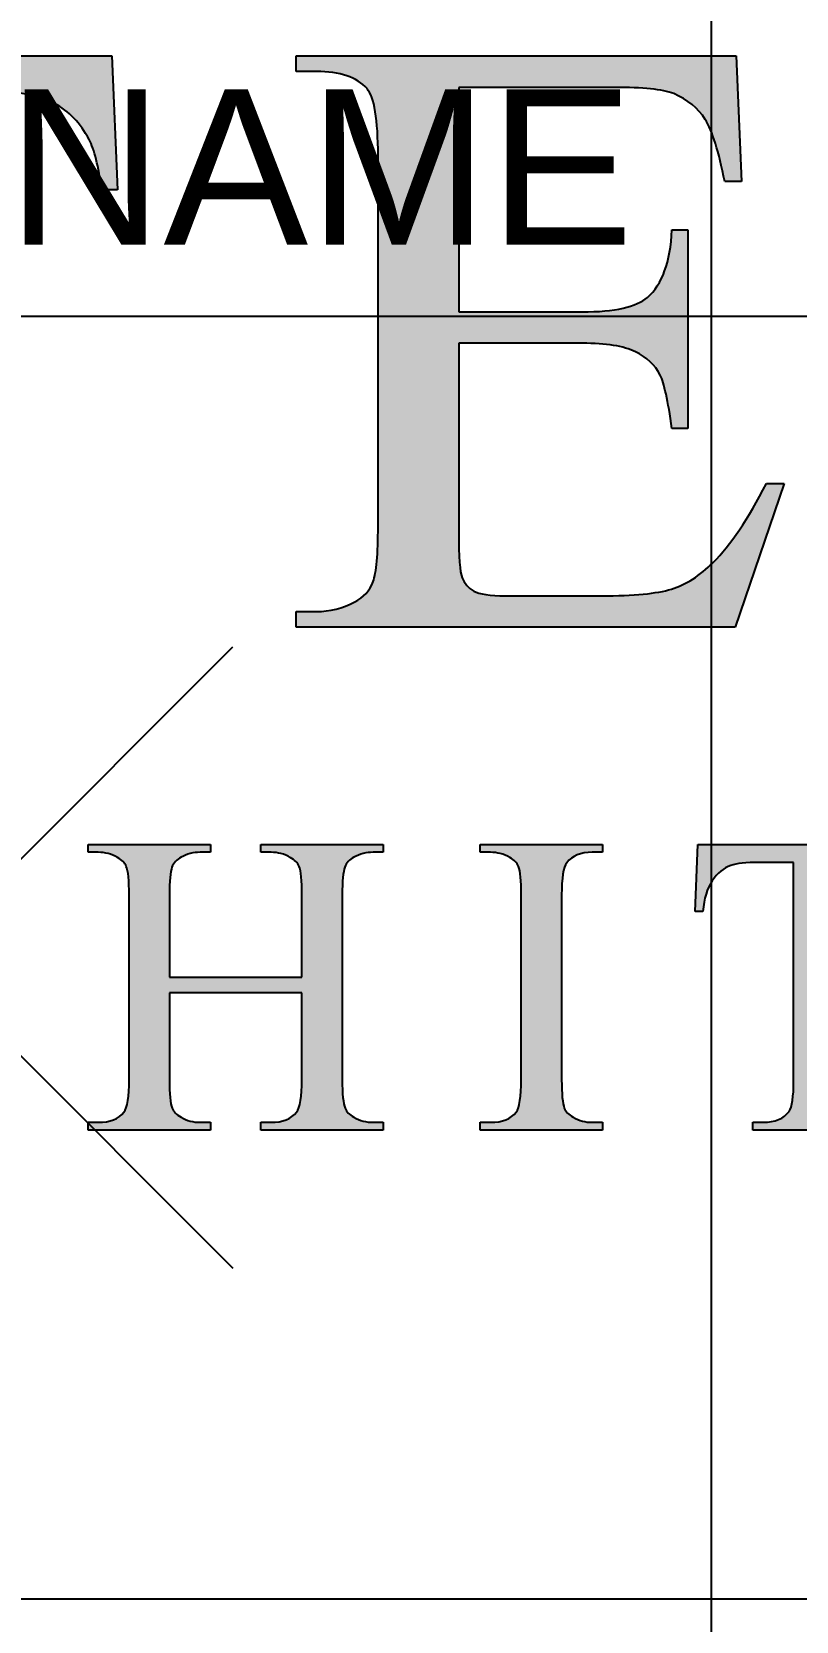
# Model space of a CAD drawing. Header units: millimetres. Extents: x -195 to 512, y -13 to 520.
# Drawn here: x 268.46 to 280.76, y 29.8 to 55.37 of the extents above; entities that cross this region are included whole.
import ezdxf

# ---------------------------------------------------------------- set-up
doc = ezdxf.new("R2010")
doc.units = ezdxf.units.MM
doc.header["$LTSCALE"] = 48
doc.header["$PDMODE"] = 3
doc.header["$PDSIZE"] = 5
doc.linetypes.add('DASHEDX2', pattern=[1.5, 1, -0.5])
doc.layers.add('G-Anno-Nplt', color=5, linetype='Continuous', plot=False)
doc.layers.add('G-Anno-RAMSA', color=5, linetype='Continuous')
doc.styles.add('Sans', font='swissl.ttf')

# ---------------------------------------------------------------- blocks, each defined once
blk = doc.blocks.new('*U25')
h = blk.add_hatch(color=0)
edge = h.paths.add_edge_path()
edge.add_spline(control_points=[(0.387, 0.6804), (0.387, 0.6804), (0.6827, 0.6804), (0.6827, 0.6804)], knot_values=[23, 23, 23, 23, 24, 24, 24, 24], degree=3, periodic=0)
edge.add_spline(control_points=[(0.6827, 0.6804), (0.6827, 0.6804), (0.6863, 0.5955), (0.6863, 0.5955)], knot_values=[0, 0, 0, 0, 1, 1, 1, 1], degree=3, periodic=0)
edge.add_spline(control_points=[(0.6863, 0.5955), (0.6863, 0.5955), (0.6762, 0.5955), (0.6762, 0.5955)], knot_values=[1, 1, 1, 1, 2, 2, 2, 2], degree=3, periodic=0)
edge.add_spline(control_points=[(0.6762, 0.5955), (0.6742, 0.6105), (0.6716, 0.6211), (0.6682, 0.6275)], knot_values=[2, 2, 2, 2, 3, 3, 3, 3], degree=3, periodic=0)
edge.add_spline(control_points=[(0.6682, 0.6275), (0.6627, 0.6378), (0.6554, 0.6454), (0.6463, 0.6503), (0.6372, 0.6552), (0.6252, 0.6577), (0.6104, 0.6577)], knot_values=[3, 3, 3, 3, 4, 4, 4, 5, 5, 5, 5], degree=3, periodic=0)
edge.add_spline(control_points=[(0.6104, 0.6577), (0.6104, 0.6577), (0.5597, 0.6577), (0.5597, 0.6577)], knot_values=[5, 5, 5, 5, 6, 6, 6, 6], degree=3, periodic=0)
edge.add_spline(control_points=[(0.5597, 0.6577), (0.5597, 0.6577), (0.5597, 0.3811), (0.5597, 0.3811)], knot_values=[6, 6, 6, 6, 7, 7, 7, 7], degree=3, periodic=0)
edge.add_spline(control_points=[(0.5597, 0.3811), (0.5597, 0.3589), (0.5622, 0.3451), (0.5671, 0.3396)], knot_values=[7, 7, 7, 7, 8, 8, 8, 8], degree=3, periodic=0)
edge.add_spline(control_points=[(0.5671, 0.3396), (0.574, 0.3322), (0.5846, 0.3285), (0.5989, 0.3285)], knot_values=[8, 8, 8, 8, 9, 9, 9, 9], degree=3, periodic=0)
edge.add_spline(control_points=[(0.5989, 0.3285), (0.5989, 0.3285), (0.6116, 0.3285), (0.6116, 0.3285)], knot_values=[9, 9, 9, 9, 10, 10, 10, 10], degree=3, periodic=0)
edge.add_spline(control_points=[(0.6116, 0.3285), (0.6116, 0.3285), (0.6116, 0.3185), (0.6116, 0.3185)], knot_values=[10, 10, 10, 10, 11, 11, 11, 11], degree=3, periodic=0)
edge.add_spline(control_points=[(0.6116, 0.3185), (0.6116, 0.3185), (0.4567, 0.3185), (0.4567, 0.3185)], knot_values=[11, 11, 11, 11, 12, 12, 12, 12], degree=3, periodic=0)
edge.add_spline(control_points=[(0.4567, 0.3185), (0.4567, 0.3185), (0.4567, 0.3285), (0.4567, 0.3285)], knot_values=[12, 12, 12, 12, 13, 13, 13, 13], degree=3, periodic=0)
edge.add_spline(control_points=[(0.4567, 0.3285), (0.4567, 0.3285), (0.4696, 0.3285), (0.4696, 0.3285)], knot_values=[13, 13, 13, 13, 14, 14, 14, 14], degree=3, periodic=0)
edge.add_spline(control_points=[(0.4696, 0.3285), (0.4851, 0.3285), (0.4961, 0.3331), (0.5026, 0.3423)], knot_values=[14, 14, 14, 14, 15, 15, 15, 15], degree=3, periodic=0)
edge.add_spline(control_points=[(0.5026, 0.3423), (0.5066, 0.348), (0.5086, 0.3609), (0.5086, 0.3811)], knot_values=[15, 15, 15, 15, 16, 16, 16, 16], degree=3, periodic=0)
edge.add_spline(control_points=[(0.5086, 0.3811), (0.5086, 0.3811), (0.5086, 0.6577), (0.5086, 0.6577)], knot_values=[16, 16, 16, 16, 17, 17, 17, 17], degree=3, periodic=0)
edge.add_spline(control_points=[(0.5086, 0.6577), (0.5086, 0.6577), (0.4651, 0.6577), (0.4651, 0.6577)], knot_values=[17, 17, 17, 17, 18, 18, 18, 18], degree=3, periodic=0)
edge.add_spline(control_points=[(0.4651, 0.6577), (0.4482, 0.6577), (0.4361, 0.6564), (0.429, 0.6539)], knot_values=[18, 18, 18, 18, 19, 19, 19, 19], degree=3, periodic=0)
edge.add_spline(control_points=[(0.429, 0.6539), (0.4198, 0.6506), (0.4119, 0.6441), (0.4053, 0.6345)], knot_values=[19, 19, 19, 19, 20, 20, 20, 20], degree=3, periodic=0)
edge.add_spline(control_points=[(0.4053, 0.6345), (0.3987, 0.6249), (0.3948, 0.6119), (0.3936, 0.5955)], knot_values=[20, 20, 20, 20, 21, 21, 21, 21], degree=3, periodic=0)
edge.add_spline(control_points=[(0.3936, 0.5955), (0.3936, 0.5955), (0.3834, 0.5955), (0.3834, 0.5955)], knot_values=[21, 21, 21, 21, 22, 22, 22, 22], degree=3, periodic=0)
edge.add_spline(control_points=[(0.3834, 0.5955), (0.3834, 0.5955), (0.387, 0.6804), (0.387, 0.6804)], knot_values=[22, 22, 22, 22, 23, 23, 23, 23], degree=3, periodic=0)
h = blk.add_hatch(color=0)
edge = h.paths.add_edge_path()
edge.add_spline(control_points=[(1.0012, 0.6605), (1.0012, 0.6605), (0.9024, 0.6605), (0.9024, 0.6605)], knot_values=[38, 38, 38, 38, 39, 39, 39, 39], degree=3, periodic=0)
edge.add_spline(control_points=[(0.9024, 0.6605), (0.9024, 0.6605), (0.9024, 0.5183), (0.9024, 0.5183)], knot_values=[0, 0, 0, 0, 1, 1, 1, 1], degree=3, periodic=0)
edge.add_spline(control_points=[(0.9024, 0.5183), (0.9024, 0.5183), (0.9807, 0.5183), (0.9807, 0.5183)], knot_values=[1, 1, 1, 1, 2, 2, 2, 2], degree=3, periodic=0)
edge.add_spline(control_points=[(0.9807, 0.5183), (1.0013, 0.5183), (1.0151, 0.5214), (1.022, 0.5275)], knot_values=[2, 2, 2, 2, 3, 3, 3, 3], degree=3, periodic=0)
edge.add_spline(control_points=[(1.022, 0.5275), (1.0313, 0.5356), (1.0365, 0.5498), (1.0375, 0.5702)], knot_values=[3, 3, 3, 3, 4, 4, 4, 4], degree=3, periodic=0)
edge.add_spline(control_points=[(1.0375, 0.5702), (1.0375, 0.5702), (1.0475, 0.5702), (1.0475, 0.5702)], knot_values=[4, 4, 4, 4, 5, 5, 5, 5], degree=3, periodic=0)
edge.add_spline(control_points=[(1.0475, 0.5702), (1.0475, 0.5702), (1.0475, 0.4444), (1.0475, 0.4444)], knot_values=[5, 5, 5, 5, 6, 6, 6, 6], degree=3, periodic=0)
edge.add_spline(control_points=[(1.0475, 0.4444), (1.0475, 0.4444), (1.0375, 0.4444), (1.0375, 0.4444)], knot_values=[6, 6, 6, 6, 7, 7, 7, 7], degree=3, periodic=0)
edge.add_spline(control_points=[(1.0375, 0.4444), (1.035, 0.462), (1.0325, 0.4733), (1.0301, 0.4783)], knot_values=[7, 7, 7, 7, 8, 8, 8, 8], degree=3, periodic=0)
edge.add_spline(control_points=[(1.0301, 0.4783), (1.0268, 0.4846), (1.0216, 0.4895), (1.0143, 0.493), (1.007, 0.4966), (0.9958, 0.4984), (0.9807, 0.4984)], knot_values=[8, 8, 8, 8, 9, 9, 9, 10, 10, 10, 10], degree=3, periodic=0)
edge.add_spline(control_points=[(0.9807, 0.4984), (0.9807, 0.4984), (0.9024, 0.4984), (0.9024, 0.4984)], knot_values=[10, 10, 10, 10, 11, 11, 11, 11], degree=3, periodic=0)
edge.add_spline(control_points=[(0.9024, 0.4984), (0.9024, 0.4984), (0.9024, 0.379), (0.9024, 0.379)], knot_values=[11, 11, 11, 11, 12, 12, 12, 12], degree=3, periodic=0)
edge.add_spline(control_points=[(0.9024, 0.379), (0.9024, 0.363), (0.9031, 0.3532), (0.9046, 0.3498), (0.906, 0.3463), (0.9084, 0.3435), (0.912, 0.3415), (0.9155, 0.3395), (0.9222, 0.3384), (0.9321, 0.3384)], knot_values=[12, 12, 12, 12, 13, 13, 13, 14, 14, 14, 15, 15, 15, 15], degree=3, periodic=0)
edge.add_spline(control_points=[(0.9321, 0.3384), (0.9321, 0.3384), (0.993, 0.3384), (0.993, 0.3384)], knot_values=[15, 15, 15, 15, 16, 16, 16, 16], degree=3, periodic=0)
edge.add_spline(control_points=[(0.993, 0.3384), (1.0133, 0.3384), (1.028, 0.3399), (1.0372, 0.3427)], knot_values=[16, 16, 16, 16, 17, 17, 17, 17], degree=3, periodic=0)
edge.add_spline(control_points=[(1.0372, 0.3427), (1.0463, 0.3455), (1.0552, 0.3512), (1.0636, 0.3595)], knot_values=[17, 17, 17, 17, 18, 18, 18, 18], degree=3, periodic=0)
edge.add_spline(control_points=[(1.0636, 0.3595), (1.0746, 0.3706), (1.0858, 0.3872), (1.0973, 0.4095)], knot_values=[18, 18, 18, 18, 19, 19, 19, 19], degree=3, periodic=0)
edge.add_spline(control_points=[(1.0973, 0.4095), (1.0973, 0.4095), (1.1086, 0.4095), (1.1086, 0.4095)], knot_values=[19, 19, 19, 19, 20, 20, 20, 20], degree=3, periodic=0)
edge.add_spline(control_points=[(1.1086, 0.4095), (1.1086, 0.4095), (1.0775, 0.3185), (1.0775, 0.3185)], knot_values=[20, 20, 20, 20, 21, 21, 21, 21], degree=3, periodic=0)
edge.add_spline(control_points=[(1.0775, 0.3185), (1.0775, 0.3185), (0.7994, 0.3185), (0.7994, 0.3185)], knot_values=[21, 21, 21, 21, 22, 22, 22, 22], degree=3, periodic=0)
edge.add_spline(control_points=[(0.7994, 0.3185), (0.7994, 0.3185), (0.7994, 0.3285), (0.7994, 0.3285)], knot_values=[22, 22, 22, 22, 23, 23, 23, 23], degree=3, periodic=0)
edge.add_spline(control_points=[(0.7994, 0.3285), (0.7994, 0.3285), (0.8122, 0.3285), (0.8122, 0.3285)], knot_values=[23, 23, 23, 23, 24, 24, 24, 24], degree=3, periodic=0)
edge.add_spline(control_points=[(0.8122, 0.3285), (0.8207, 0.3285), (0.8289, 0.3305), (0.8365, 0.3346)], knot_values=[24, 24, 24, 24, 25, 25, 25, 25], degree=3, periodic=0)
edge.add_spline(control_points=[(0.8365, 0.3346), (0.8422, 0.3375), (0.8461, 0.3418), (0.8482, 0.3475)], knot_values=[25, 25, 25, 25, 26, 26, 26, 26], degree=3, periodic=0)
edge.add_spline(control_points=[(0.8482, 0.3475), (0.8502, 0.3532), (0.8513, 0.3648), (0.8513, 0.3825)], knot_values=[26, 26, 26, 26, 27, 27, 27, 27], degree=3, periodic=0)
edge.add_spline(control_points=[(0.8513, 0.3825), (0.8513, 0.3825), (0.8513, 0.6171), (0.8513, 0.6171)], knot_values=[27, 27, 27, 27, 28, 28, 28, 28], degree=3, periodic=0)
edge.add_spline(control_points=[(0.8513, 0.6171), (0.8513, 0.6402), (0.8489, 0.6544), (0.8443, 0.6597)], knot_values=[28, 28, 28, 28, 29, 29, 29, 29], degree=3, periodic=0)
edge.add_spline(control_points=[(0.8443, 0.6597), (0.8379, 0.6669), (0.8272, 0.6705), (0.8122, 0.6705)], knot_values=[29, 29, 29, 29, 30, 30, 30, 30], degree=3, periodic=0)
edge.add_spline(control_points=[(0.8122, 0.6705), (0.8122, 0.6705), (0.7994, 0.6705), (0.7994, 0.6705)], knot_values=[30, 30, 30, 30, 31, 31, 31, 31], degree=3, periodic=0)
edge.add_spline(control_points=[(0.7994, 0.6705), (0.7994, 0.6705), (0.7994, 0.6804), (0.7994, 0.6804)], knot_values=[31, 31, 31, 31, 32, 32, 32, 32], degree=3, periodic=0)
edge.add_spline(control_points=[(0.7994, 0.6804), (0.7994, 0.6804), (1.0781, 0.6804), (1.0781, 0.6804)], knot_values=[32, 32, 32, 32, 33, 33, 33, 33], degree=3, periodic=0)
edge.add_spline(control_points=[(1.0781, 0.6804), (1.0781, 0.6804), (1.0816, 0.6008), (1.0816, 0.6008)], knot_values=[33, 33, 33, 33, 34, 34, 34, 34], degree=3, periodic=0)
edge.add_spline(control_points=[(1.0816, 0.6008), (1.0816, 0.6008), (1.0709, 0.6008), (1.0709, 0.6008)], knot_values=[34, 34, 34, 34, 35, 35, 35, 35], degree=3, periodic=0)
edge.add_spline(control_points=[(1.0709, 0.6008), (1.0672, 0.6199), (1.0631, 0.633), (1.0586, 0.6402)], knot_values=[35, 35, 35, 35, 36, 36, 36, 36], degree=3, periodic=0)
edge.add_spline(control_points=[(1.0586, 0.6402), (1.0541, 0.6473), (1.0474, 0.6527), (1.0386, 0.6565)], knot_values=[36, 36, 36, 36, 37, 37, 37, 37], degree=3, periodic=0)
edge.add_spline(control_points=[(1.0386, 0.6565), (1.0315, 0.6592), (1.019, 0.6605), (1.0012, 0.6605)], knot_values=[37, 37, 37, 37, 38, 38, 38, 38], degree=3, periodic=0)
h = blk.add_hatch(color=0)
edge = h.paths.add_edge_path()
edge.add_spline(control_points=[(0.7191, 0.149), (0.7191, 0.149), (0.7191, 0.097), (0.7191, 0.097)], knot_values=[49, 49, 49, 49, 50, 50, 50, 50], degree=3, periodic=0)
edge.add_spline(control_points=[(0.7191, 0.097), (0.7191, 0.097), (0.803, 0.097), (0.803, 0.097)], knot_values=[0, 0, 0, 0, 1, 1, 1, 1], degree=3, periodic=0)
edge.add_spline(control_points=[(0.803, 0.097), (0.803, 0.097), (0.803, 0.149), (0.803, 0.149)], knot_values=[1, 1, 1, 1, 2, 2, 2, 2], degree=3, periodic=0)
edge.add_spline(control_points=[(0.803, 0.149), (0.803, 0.1581), (0.8025, 0.1642), (0.8013, 0.1671)], knot_values=[2, 2, 2, 2, 3, 3, 3, 3], degree=3, periodic=0)
edge.add_spline(control_points=[(0.8013, 0.1671), (0.8004, 0.1693), (0.7985, 0.1712), (0.7957, 0.1728)], knot_values=[3, 3, 3, 3, 4, 4, 4, 4], degree=3, periodic=0)
edge.add_spline(control_points=[(0.7957, 0.1728), (0.7919, 0.1749), (0.7878, 0.176), (0.7835, 0.176)], knot_values=[4, 4, 4, 4, 5, 5, 5, 5], degree=3, periodic=0)
edge.add_spline(control_points=[(0.7835, 0.176), (0.7835, 0.176), (0.7771, 0.176), (0.7771, 0.176)], knot_values=[5, 5, 5, 5, 6, 6, 6, 6], degree=3, periodic=0)
edge.add_spline(control_points=[(0.7771, 0.176), (0.7771, 0.176), (0.7771, 0.1809), (0.7771, 0.1809)], knot_values=[6, 6, 6, 6, 7, 7, 7, 7], degree=3, periodic=0)
edge.add_spline(control_points=[(0.7771, 0.1809), (0.7771, 0.1809), (0.8546, 0.1809), (0.8546, 0.1809)], knot_values=[7, 7, 7, 7, 8, 8, 8, 8], degree=3, periodic=0)
edge.add_spline(control_points=[(0.8546, 0.1809), (0.8546, 0.1809), (0.8546, 0.176), (0.8546, 0.176)], knot_values=[8, 8, 8, 8, 9, 9, 9, 9], degree=3, periodic=0)
edge.add_spline(control_points=[(0.8546, 0.176), (0.8546, 0.176), (0.8482, 0.176), (0.8482, 0.176)], knot_values=[9, 9, 9, 9, 10, 10, 10, 10], degree=3, periodic=0)
edge.add_spline(control_points=[(0.8482, 0.176), (0.8439, 0.176), (0.8398, 0.175), (0.836, 0.1729)], knot_values=[10, 10, 10, 10, 11, 11, 11, 11], degree=3, periodic=0)
edge.add_spline(control_points=[(0.836, 0.1729), (0.8331, 0.1715), (0.8312, 0.1694), (0.8302, 0.1665)], knot_values=[11, 11, 11, 11, 12, 12, 12, 12], degree=3, periodic=0)
edge.add_spline(control_points=[(0.8302, 0.1665), (0.8292, 0.1636), (0.8286, 0.1578), (0.8286, 0.149)], knot_values=[12, 12, 12, 12, 13, 13, 13, 13], degree=3, periodic=0)
edge.add_spline(control_points=[(0.8286, 0.149), (0.8286, 0.149), (0.8286, 0.032), (0.8286, 0.032)], knot_values=[13, 13, 13, 13, 14, 14, 14, 14], degree=3, periodic=0)
edge.add_spline(control_points=[(0.8286, 0.032), (0.8286, 0.0229), (0.8292, 0.0168), (0.8304, 0.0139)], knot_values=[14, 14, 14, 14, 15, 15, 15, 15], degree=3, periodic=0)
edge.add_spline(control_points=[(0.8304, 0.0139), (0.8313, 0.0117), (0.8331, 0.0098), (0.8359, 0.0082)], knot_values=[15, 15, 15, 15, 16, 16, 16, 16], degree=3, periodic=0)
edge.add_spline(control_points=[(0.8359, 0.0082), (0.8398, 0.006), (0.8439, 0.005), (0.8482, 0.005)], knot_values=[16, 16, 16, 16, 17, 17, 17, 17], degree=3, periodic=0)
edge.add_spline(control_points=[(0.8482, 0.005), (0.8482, 0.005), (0.8546, 0.005), (0.8546, 0.005)], knot_values=[17, 17, 17, 17, 18, 18, 18, 18], degree=3, periodic=0)
edge.add_spline(control_points=[(0.8546, 0.005), (0.8546, 0.005), (0.8546, 0), (0.8546, 0)], knot_values=[18, 18, 18, 18, 19, 19, 19, 19], degree=3, periodic=0)
edge.add_spline(control_points=[(0.8546, 0), (0.8546, 0), (0.7771, 0), (0.7771, 0)], knot_values=[19, 19, 19, 19, 20, 20, 20, 20], degree=3, periodic=0)
edge.add_spline(control_points=[(0.7771, 0), (0.7771, 0), (0.7771, 0.005), (0.7771, 0.005)], knot_values=[20, 20, 20, 20, 21, 21, 21, 21], degree=3, periodic=0)
edge.add_spline(control_points=[(0.7771, 0.005), (0.7771, 0.005), (0.7835, 0.005), (0.7835, 0.005)], knot_values=[21, 21, 21, 21, 22, 22, 22, 22], degree=3, periodic=0)
edge.add_spline(control_points=[(0.7835, 0.005), (0.7909, 0.005), (0.7963, 0.0071), (0.7997, 0.0115)], knot_values=[22, 22, 22, 22, 23, 23, 23, 23], degree=3, periodic=0)
edge.add_spline(control_points=[(0.7997, 0.0115), (0.8019, 0.0143), (0.803, 0.0212), (0.803, 0.032)], knot_values=[23, 23, 23, 23, 24, 24, 24, 24], degree=3, periodic=0)
edge.add_spline(control_points=[(0.803, 0.032), (0.803, 0.032), (0.803, 0.0871), (0.803, 0.0871)], knot_values=[24, 24, 24, 24, 25, 25, 25, 25], degree=3, periodic=0)
edge.add_spline(control_points=[(0.803, 0.0871), (0.803, 0.0871), (0.7191, 0.0871), (0.7191, 0.0871)], knot_values=[25, 25, 25, 25, 26, 26, 26, 26], degree=3, periodic=0)
edge.add_spline(control_points=[(0.7191, 0.0871), (0.7191, 0.0871), (0.7191, 0.032), (0.7191, 0.032)], knot_values=[26, 26, 26, 26, 27, 27, 27, 27], degree=3, periodic=0)
edge.add_spline(control_points=[(0.7191, 0.032), (0.7191, 0.0229), (0.7197, 0.0168), (0.7209, 0.0139)], knot_values=[27, 27, 27, 27, 28, 28, 28, 28], degree=3, periodic=0)
edge.add_spline(control_points=[(0.7209, 0.0139), (0.7218, 0.0117), (0.7236, 0.0098), (0.7265, 0.0082)], knot_values=[28, 28, 28, 28, 29, 29, 29, 29], degree=3, periodic=0)
edge.add_spline(control_points=[(0.7265, 0.0082), (0.7303, 0.006), (0.7343, 0.005), (0.7386, 0.005)], knot_values=[29, 29, 29, 29, 30, 30, 30, 30], degree=3, periodic=0)
edge.add_spline(control_points=[(0.7386, 0.005), (0.7386, 0.005), (0.7451, 0.005), (0.7451, 0.005)], knot_values=[30, 30, 30, 30, 31, 31, 31, 31], degree=3, periodic=0)
edge.add_spline(control_points=[(0.7451, 0.005), (0.7451, 0.005), (0.7451, 0), (0.7451, 0)], knot_values=[31, 31, 31, 31, 32, 32, 32, 32], degree=3, periodic=0)
edge.add_spline(control_points=[(0.7451, 0), (0.7451, 0), (0.6676, 0), (0.6676, 0)], knot_values=[32, 32, 32, 32, 33, 33, 33, 33], degree=3, periodic=0)
edge.add_spline(control_points=[(0.6676, 0), (0.6676, 0), (0.6676, 0.005), (0.6676, 0.005)], knot_values=[33, 33, 33, 33, 34, 34, 34, 34], degree=3, periodic=0)
edge.add_spline(control_points=[(0.6676, 0.005), (0.6676, 0.005), (0.674, 0.005), (0.674, 0.005)], knot_values=[34, 34, 34, 34, 35, 35, 35, 35], degree=3, periodic=0)
edge.add_spline(control_points=[(0.674, 0.005), (0.6815, 0.005), (0.687, 0.0071), (0.6903, 0.0115)], knot_values=[35, 35, 35, 35, 36, 36, 36, 36], degree=3, periodic=0)
edge.add_spline(control_points=[(0.6903, 0.0115), (0.6925, 0.0143), (0.6936, 0.0212), (0.6936, 0.032)], knot_values=[36, 36, 36, 36, 37, 37, 37, 37], degree=3, periodic=0)
edge.add_spline(control_points=[(0.6936, 0.032), (0.6936, 0.032), (0.6936, 0.149), (0.6936, 0.149)], knot_values=[37, 37, 37, 37, 38, 38, 38, 38], degree=3, periodic=0)
edge.add_spline(control_points=[(0.6936, 0.149), (0.6936, 0.1581), (0.693, 0.1642), (0.6918, 0.1671)], knot_values=[38, 38, 38, 38, 39, 39, 39, 39], degree=3, periodic=0)
edge.add_spline(control_points=[(0.6918, 0.1671), (0.6909, 0.1693), (0.6891, 0.1712), (0.6863, 0.1728)], knot_values=[39, 39, 39, 39, 40, 40, 40, 40], degree=3, periodic=0)
edge.add_spline(control_points=[(0.6863, 0.1728), (0.6824, 0.1749), (0.6783, 0.176), (0.674, 0.176)], knot_values=[40, 40, 40, 40, 41, 41, 41, 41], degree=3, periodic=0)
edge.add_spline(control_points=[(0.674, 0.176), (0.674, 0.176), (0.6676, 0.176), (0.6676, 0.176)], knot_values=[41, 41, 41, 41, 42, 42, 42, 42], degree=3, periodic=0)
edge.add_spline(control_points=[(0.6676, 0.176), (0.6676, 0.176), (0.6676, 0.1809), (0.6676, 0.1809)], knot_values=[42, 42, 42, 42, 43, 43, 43, 43], degree=3, periodic=0)
edge.add_spline(control_points=[(0.6676, 0.1809), (0.6676, 0.1809), (0.7451, 0.1809), (0.7451, 0.1809)], knot_values=[43, 43, 43, 43, 44, 44, 44, 44], degree=3, periodic=0)
edge.add_spline(control_points=[(0.7451, 0.1809), (0.7451, 0.1809), (0.7451, 0.176), (0.7451, 0.176)], knot_values=[44, 44, 44, 44, 45, 45, 45, 45], degree=3, periodic=0)
edge.add_spline(control_points=[(0.7451, 0.176), (0.7451, 0.176), (0.7386, 0.176), (0.7386, 0.176)], knot_values=[45, 45, 45, 45, 46, 46, 46, 46], degree=3, periodic=0)
edge.add_spline(control_points=[(0.7386, 0.176), (0.7343, 0.176), (0.7303, 0.175), (0.7265, 0.1729)], knot_values=[46, 46, 46, 46, 47, 47, 47, 47], degree=3, periodic=0)
edge.add_spline(control_points=[(0.7265, 0.1729), (0.7237, 0.1715), (0.7218, 0.1694), (0.7207, 0.1665)], knot_values=[47, 47, 47, 47, 48, 48, 48, 48], degree=3, periodic=0)
edge.add_spline(control_points=[(0.7207, 0.1665), (0.7197, 0.1636), (0.7191, 0.1578), (0.7191, 0.149)], knot_values=[48, 48, 48, 48, 49, 49, 49, 49], degree=3, periodic=0)
h = blk.add_hatch(color=0)
edge = h.paths.add_edge_path()
edge.add_spline(control_points=[(0.987, 0.005), (0.987, 0.005), (0.9935, 0.005), (0.9935, 0.005)], knot_values=[21, 21, 21, 21, 22, 22, 22, 22], degree=3, periodic=0)
edge.add_spline(control_points=[(0.9935, 0.005), (0.9935, 0.005), (0.9935, 0), (0.9935, 0)], knot_values=[0, 0, 0, 0, 1, 1, 1, 1], degree=3, periodic=0)
edge.add_spline(control_points=[(0.9935, 0), (0.9935, 0), (0.916, 0), (0.916, 0)], knot_values=[1, 1, 1, 1, 2, 2, 2, 2], degree=3, periodic=0)
edge.add_spline(control_points=[(0.916, 0), (0.916, 0), (0.916, 0.005), (0.916, 0.005)], knot_values=[2, 2, 2, 2, 3, 3, 3, 3], degree=3, periodic=0)
edge.add_spline(control_points=[(0.916, 0.005), (0.916, 0.005), (0.9225, 0.005), (0.9225, 0.005)], knot_values=[3, 3, 3, 3, 4, 4, 4, 4], degree=3, periodic=0)
edge.add_spline(control_points=[(0.9225, 0.005), (0.93, 0.005), (0.9354, 0.0071), (0.9388, 0.0115)], knot_values=[4, 4, 4, 4, 5, 5, 5, 5], degree=3, periodic=0)
edge.add_spline(control_points=[(0.9388, 0.0115), (0.9409, 0.0143), (0.942, 0.0212), (0.942, 0.032)], knot_values=[5, 5, 5, 5, 6, 6, 6, 6], degree=3, periodic=0)
edge.add_spline(control_points=[(0.942, 0.032), (0.942, 0.032), (0.942, 0.149), (0.942, 0.149)], knot_values=[6, 6, 6, 6, 7, 7, 7, 7], degree=3, periodic=0)
edge.add_spline(control_points=[(0.942, 0.149), (0.942, 0.1581), (0.9414, 0.1641), (0.9403, 0.1671)], knot_values=[7, 7, 7, 7, 8, 8, 8, 8], degree=3, periodic=0)
edge.add_spline(control_points=[(0.9403, 0.1671), (0.9394, 0.1693), (0.9375, 0.1712), (0.9348, 0.1728)], knot_values=[8, 8, 8, 8, 9, 9, 9, 9], degree=3, periodic=0)
edge.add_spline(control_points=[(0.9348, 0.1728), (0.9308, 0.1749), (0.9267, 0.176), (0.9225, 0.176)], knot_values=[9, 9, 9, 9, 10, 10, 10, 10], degree=3, periodic=0)
edge.add_spline(control_points=[(0.9225, 0.176), (0.9225, 0.176), (0.916, 0.176), (0.916, 0.176)], knot_values=[10, 10, 10, 10, 11, 11, 11, 11], degree=3, periodic=0)
edge.add_spline(control_points=[(0.916, 0.176), (0.916, 0.176), (0.916, 0.1809), (0.916, 0.1809)], knot_values=[11, 11, 11, 11, 12, 12, 12, 12], degree=3, periodic=0)
edge.add_spline(control_points=[(0.916, 0.1809), (0.916, 0.1809), (0.9935, 0.1809), (0.9935, 0.1809)], knot_values=[12, 12, 12, 12, 13, 13, 13, 13], degree=3, periodic=0)
edge.add_spline(control_points=[(0.9935, 0.1809), (0.9935, 0.1809), (0.9935, 0.176), (0.9935, 0.176)], knot_values=[13, 13, 13, 13, 14, 14, 14, 14], degree=3, periodic=0)
edge.add_spline(control_points=[(0.9935, 0.176), (0.9935, 0.176), (0.987, 0.176), (0.987, 0.176)], knot_values=[14, 14, 14, 14, 15, 15, 15, 15], degree=3, periodic=0)
edge.add_spline(control_points=[(0.987, 0.176), (0.9797, 0.176), (0.9743, 0.1738), (0.9709, 0.1694)], knot_values=[15, 15, 15, 15, 16, 16, 16, 16], degree=3, periodic=0)
edge.add_spline(control_points=[(0.9709, 0.1694), (0.9687, 0.1666), (0.9676, 0.1598), (0.9676, 0.149)], knot_values=[16, 16, 16, 16, 17, 17, 17, 17], degree=3, periodic=0)
edge.add_spline(control_points=[(0.9676, 0.149), (0.9676, 0.149), (0.9676, 0.032), (0.9676, 0.032)], knot_values=[17, 17, 17, 17, 18, 18, 18, 18], degree=3, periodic=0)
edge.add_spline(control_points=[(0.9676, 0.032), (0.9676, 0.0229), (0.9682, 0.0168), (0.9693, 0.0139)], knot_values=[18, 18, 18, 18, 19, 19, 19, 19], degree=3, periodic=0)
edge.add_spline(control_points=[(0.9693, 0.0139), (0.9702, 0.0117), (0.9721, 0.0098), (0.9749, 0.0082)], knot_values=[19, 19, 19, 19, 20, 20, 20, 20], degree=3, periodic=0)
edge.add_spline(control_points=[(0.9749, 0.0082), (0.9787, 0.006), (0.9828, 0.005), (0.987, 0.005)], knot_values=[20, 20, 20, 20, 21, 21, 21, 21], degree=3, periodic=0)
h = blk.add_hatch(color=0)
edge = h.paths.add_edge_path()
edge.add_spline(control_points=[(1.0538, 0.1809), (1.0538, 0.1809), (1.2017, 0.1809), (1.2017, 0.1809)], knot_values=[23, 23, 23, 23, 24, 24, 24, 24], degree=3, periodic=0)
edge.add_spline(control_points=[(1.2017, 0.1809), (1.2017, 0.1809), (1.2035, 0.1385), (1.2035, 0.1385)], knot_values=[0, 0, 0, 0, 1, 1, 1, 1], degree=3, periodic=0)
edge.add_spline(control_points=[(1.2035, 0.1385), (1.2035, 0.1385), (1.1984, 0.1385), (1.1984, 0.1385)], knot_values=[1, 1, 1, 1, 2, 2, 2, 2], degree=3, periodic=0)
edge.add_spline(control_points=[(1.1984, 0.1385), (1.1975, 0.146), (1.1961, 0.1513), (1.1945, 0.1545)], knot_values=[2, 2, 2, 2, 3, 3, 3, 3], degree=3, periodic=0)
edge.add_spline(control_points=[(1.1945, 0.1545), (1.1917, 0.1597), (1.1881, 0.1635), (1.1835, 0.1659), (1.179, 0.1683), (1.173, 0.1696), (1.1656, 0.1696)], knot_values=[3, 3, 3, 3, 4, 4, 4, 5, 5, 5, 5], degree=3, periodic=0)
edge.add_spline(control_points=[(1.1656, 0.1696), (1.1656, 0.1696), (1.1402, 0.1696), (1.1402, 0.1696)], knot_values=[5, 5, 5, 5, 6, 6, 6, 6], degree=3, periodic=0)
edge.add_spline(control_points=[(1.1402, 0.1696), (1.1402, 0.1696), (1.1402, 0.0313), (1.1402, 0.0313)], knot_values=[6, 6, 6, 6, 7, 7, 7, 7], degree=3, periodic=0)
edge.add_spline(control_points=[(1.1402, 0.0313), (1.1402, 0.0202), (1.1414, 0.0133), (1.1439, 0.0106)], knot_values=[7, 7, 7, 7, 8, 8, 8, 8], degree=3, periodic=0)
edge.add_spline(control_points=[(1.1439, 0.0106), (1.1473, 0.0068), (1.1526, 0.005), (1.1598, 0.005)], knot_values=[8, 8, 8, 8, 9, 9, 9, 9], degree=3, periodic=0)
edge.add_spline(control_points=[(1.1598, 0.005), (1.1598, 0.005), (1.1662, 0.005), (1.1662, 0.005)], knot_values=[9, 9, 9, 9, 10, 10, 10, 10], degree=3, periodic=0)
edge.add_spline(control_points=[(1.1662, 0.005), (1.1662, 0.005), (1.1662, 0), (1.1662, 0)], knot_values=[10, 10, 10, 10, 11, 11, 11, 11], degree=3, periodic=0)
edge.add_spline(control_points=[(1.1662, 0), (1.1662, 0), (1.0887, 0), (1.0887, 0)], knot_values=[11, 11, 11, 11, 12, 12, 12, 12], degree=3, periodic=0)
edge.add_spline(control_points=[(1.0887, 0), (1.0887, 0), (1.0887, 0.005), (1.0887, 0.005)], knot_values=[12, 12, 12, 12, 13, 13, 13, 13], degree=3, periodic=0)
edge.add_spline(control_points=[(1.0887, 0.005), (1.0887, 0.005), (1.0952, 0.005), (1.0952, 0.005)], knot_values=[13, 13, 13, 13, 14, 14, 14, 14], degree=3, periodic=0)
edge.add_spline(control_points=[(1.0952, 0.005), (1.1029, 0.005), (1.1084, 0.0073), (1.1117, 0.0119)], knot_values=[14, 14, 14, 14, 15, 15, 15, 15], degree=3, periodic=0)
edge.add_spline(control_points=[(1.1117, 0.0119), (1.1136, 0.0147), (1.1146, 0.0212), (1.1146, 0.0313)], knot_values=[15, 15, 15, 15, 16, 16, 16, 16], degree=3, periodic=0)
edge.add_spline(control_points=[(1.1146, 0.0313), (1.1146, 0.0313), (1.1146, 0.1696), (1.1146, 0.1696)], knot_values=[16, 16, 16, 16, 17, 17, 17, 17], degree=3, periodic=0)
edge.add_spline(control_points=[(1.1146, 0.1696), (1.1146, 0.1696), (1.0929, 0.1696), (1.0929, 0.1696)], knot_values=[17, 17, 17, 17, 18, 18, 18, 18], degree=3, periodic=0)
edge.add_spline(control_points=[(1.0929, 0.1696), (1.0844, 0.1696), (1.0784, 0.1689), (1.0749, 0.1677)], knot_values=[18, 18, 18, 18, 19, 19, 19, 19], degree=3, periodic=0)
edge.add_spline(control_points=[(1.0749, 0.1677), (1.0702, 0.166), (1.0663, 0.1628), (1.063, 0.158)], knot_values=[19, 19, 19, 19, 20, 20, 20, 20], degree=3, periodic=0)
edge.add_spline(control_points=[(1.063, 0.158), (1.0597, 0.1532), (1.0578, 0.1467), (1.0571, 0.1385)], knot_values=[20, 20, 20, 20, 21, 21, 21, 21], degree=3, periodic=0)
edge.add_spline(control_points=[(1.0571, 0.1385), (1.0571, 0.1385), (1.0521, 0.1385), (1.0521, 0.1385)], knot_values=[21, 21, 21, 21, 22, 22, 22, 22], degree=3, periodic=0)
edge.add_spline(control_points=[(1.0521, 0.1385), (1.0521, 0.1385), (1.0538, 0.1809), (1.0538, 0.1809)], knot_values=[22, 22, 22, 22, 23, 23, 23, 23], degree=3, periodic=0)
at = {"color": 0}
for points in [[(0.387, 0.6804), (0.387, 0.6804), (0.6827, 0.6804), (0.6827, 0.6804)], [(0.6827, 0.6804), (0.6827, 0.6804), (0.6863, 0.5955), (0.6863, 0.5955)], [(0.7994, 0.6705), (0.7994, 0.6705), (0.7994, 0.6804), (0.7994, 0.6804)], [(0.7994, 0.6804), (0.7994, 0.6804), (1.0781, 0.6804), (1.0781, 0.6804)], [(1.0781, 0.6804), (1.0781, 0.6804), (1.0816, 0.6008), (1.0816, 0.6008)], [(0.8122, 0.6705), (0.8122, 0.6705), (0.7994, 0.6705), (0.7994, 0.6705)], [(0.8443, 0.6597), (0.8379, 0.6669), (0.8272, 0.6705), (0.8122, 0.6705)], [(0.8513, 0.6171), (0.8513, 0.6402), (0.8489, 0.6544), (0.8443, 0.6597)], [(0.9024, 0.6605), (0.9024, 0.6605), (0.9024, 0.5183), (0.9024, 0.5183)], [(1.0012, 0.6605), (1.0012, 0.6605), (0.9024, 0.6605), (0.9024, 0.6605)], [(1.0386, 0.6565), (1.0315, 0.6592), (1.019, 0.6605), (1.0012, 0.6605)], [(1.0586, 0.6402), (1.0541, 0.6473), (1.0474, 0.6527), (1.0386, 0.6565)], [(1.0709, 0.6008), (1.0672, 0.6199), (1.0631, 0.633), (1.0586, 0.6402)], [(0.6762, 0.5955), (0.6742, 0.6105), (0.6716, 0.6211), (0.6682, 0.6275)], [(0.8513, 0.3825), (0.8513, 0.3825), (0.8513, 0.6171), (0.8513, 0.6171)], [(0.6863, 0.5955), (0.6863, 0.5955), (0.6762, 0.5955), (0.6762, 0.5955)], [(1.0816, 0.6008), (1.0816, 0.6008), (1.0709, 0.6008), (1.0709, 0.6008)], [(1.022, 0.5275), (1.0313, 0.5356), (1.0365, 0.5498), (1.0375, 0.5702)], [(1.0375, 0.5702), (1.0375, 0.5702), (1.0475, 0.5702), (1.0475, 0.5702)], [(1.0475, 0.5702), (1.0475, 0.5702), (1.0475, 0.4444), (1.0475, 0.4444)], [(0.9807, 0.5183), (1.0013, 0.5183), (1.0151, 0.5214), (1.022, 0.5275)], [(0.9024, 0.5183), (0.9024, 0.5183), (0.9807, 0.5183), (0.9807, 0.5183)], [(0.9807, 0.4984), (0.9807, 0.4984), (0.9024, 0.4984), (0.9024, 0.4984)], [(0.9024, 0.4984), (0.9024, 0.4984), (0.9024, 0.379), (0.9024, 0.379)], [(1.0375, 0.4444), (1.035, 0.462), (1.0325, 0.4733), (1.0301, 0.4783)], [(1.0475, 0.4444), (1.0475, 0.4444), (1.0375, 0.4444), (1.0375, 0.4444)], [(1.0636, 0.3595), (1.0746, 0.3706), (1.0858, 0.3872), (1.0973, 0.4095)], [(1.1086, 0.4095), (1.1086, 0.4095), (1.0775, 0.3185), (1.0775, 0.3185)], [(1.0973, 0.4095), (1.0973, 0.4095), (1.1086, 0.4095), (1.1086, 0.4095)], [(0.8482, 0.3475), (0.8502, 0.3532), (0.8513, 0.3648), (0.8513, 0.3825)], [(1.0372, 0.3427), (1.0463, 0.3455), (1.0552, 0.3512), (1.0636, 0.3595)], [(0.8365, 0.3346), (0.8422, 0.3375), (0.8461, 0.3418), (0.8482, 0.3475)], [(0.993, 0.3384), (1.0133, 0.3384), (1.028, 0.3399), (1.0372, 0.3427)], [(0.8122, 0.3285), (0.8207, 0.3285), (0.8289, 0.3305), (0.8365, 0.3346)], [(0.9321, 0.3384), (0.9321, 0.3384), (0.993, 0.3384), (0.993, 0.3384)], [(0.7994, 0.3185), (0.7994, 0.3185), (0.7994, 0.3285), (0.7994, 0.3285)], [(0.7994, 0.3285), (0.7994, 0.3285), (0.8122, 0.3285), (0.8122, 0.3285)], [(1.0775, 0.3185), (1.0775, 0.3185), (0.7994, 0.3185), (0.7994, 0.3185)], [(0.6676, 0.176), (0.6676, 0.176), (0.6676, 0.1809), (0.6676, 0.1809)], [(0.6676, 0.1809), (0.6676, 0.1809), (0.7451, 0.1809), (0.7451, 0.1809)], [(0.674, 0.176), (0.674, 0.176), (0.6676, 0.176), (0.6676, 0.176)], [(0.6863, 0.1728), (0.6824, 0.1749), (0.6783, 0.176), (0.674, 0.176)], [(0.6918, 0.1671), (0.6909, 0.1693), (0.6891, 0.1712), (0.6863, 0.1728)], [(0.7265, 0.1729), (0.7237, 0.1715), (0.7218, 0.1694), (0.7207, 0.1665)], [(0.7386, 0.176), (0.7343, 0.176), (0.7303, 0.175), (0.7265, 0.1729)], [(0.7451, 0.176), (0.7451, 0.176), (0.7386, 0.176), (0.7386, 0.176)], [(0.7451, 0.1809), (0.7451, 0.1809), (0.7451, 0.176), (0.7451, 0.176)], [(0.7771, 0.176), (0.7771, 0.176), (0.7771, 0.1809), (0.7771, 0.1809)], [(0.7771, 0.1809), (0.7771, 0.1809), (0.8546, 0.1809), (0.8546, 0.1809)], [(0.7835, 0.176), (0.7835, 0.176), (0.7771, 0.176), (0.7771, 0.176)], [(0.7957, 0.1728), (0.7919, 0.1749), (0.7878, 0.176), (0.7835, 0.176)], [(0.8013, 0.1671), (0.8004, 0.1693), (0.7985, 0.1712), (0.7957, 0.1728)], [(0.836, 0.1729), (0.8331, 0.1715), (0.8312, 0.1694), (0.8302, 0.1665)], [(0.8482, 0.176), (0.8439, 0.176), (0.8398, 0.175), (0.836, 0.1729)], [(0.8546, 0.176), (0.8546, 0.176), (0.8482, 0.176), (0.8482, 0.176)], [(0.8546, 0.1809), (0.8546, 0.1809), (0.8546, 0.176), (0.8546, 0.176)], [(0.916, 0.176), (0.916, 0.176), (0.916, 0.1809), (0.916, 0.1809)], [(0.916, 0.1809), (0.916, 0.1809), (0.9935, 0.1809), (0.9935, 0.1809)], [(0.9225, 0.176), (0.9225, 0.176), (0.916, 0.176), (0.916, 0.176)], [(0.9348, 0.1728), (0.9308, 0.1749), (0.9267, 0.176), (0.9225, 0.176)], [(0.9403, 0.1671), (0.9394, 0.1693), (0.9375, 0.1712), (0.9348, 0.1728)], [(0.987, 0.176), (0.9797, 0.176), (0.9743, 0.1738), (0.9709, 0.1694)], [(0.9935, 0.176), (0.9935, 0.176), (0.987, 0.176), (0.987, 0.176)], [(0.9935, 0.1809), (0.9935, 0.1809), (0.9935, 0.176), (0.9935, 0.176)], [(1.0521, 0.1385), (1.0521, 0.1385), (1.0538, 0.1809), (1.0538, 0.1809)], [(1.0538, 0.1809), (1.0538, 0.1809), (1.2017, 0.1809), (1.2017, 0.1809)], [(0.6936, 0.149), (0.6936, 0.1581), (0.693, 0.1642), (0.6918, 0.1671)], [(0.7207, 0.1665), (0.7197, 0.1636), (0.7191, 0.1578), (0.7191, 0.149)], [(0.803, 0.149), (0.803, 0.1581), (0.8025, 0.1642), (0.8013, 0.1671)], [(0.8302, 0.1665), (0.8292, 0.1636), (0.8286, 0.1578), (0.8286, 0.149)], [(0.942, 0.149), (0.942, 0.1581), (0.9414, 0.1641), (0.9403, 0.1671)], [(0.9709, 0.1694), (0.9687, 0.1666), (0.9676, 0.1598), (0.9676, 0.149)], [(1.0749, 0.1677), (1.0702, 0.166), (1.0663, 0.1628), (1.063, 0.158)], [(1.0929, 0.1696), (1.0844, 0.1696), (1.0784, 0.1689), (1.0749, 0.1677)], [(1.1146, 0.1696), (1.1146, 0.1696), (1.0929, 0.1696), (1.0929, 0.1696)], [(1.1146, 0.0313), (1.1146, 0.0313), (1.1146, 0.1696), (1.1146, 0.1696)], [(1.063, 0.158), (1.0597, 0.1532), (1.0578, 0.1467), (1.0571, 0.1385)], [(0.6936, 0.032), (0.6936, 0.032), (0.6936, 0.149), (0.6936, 0.149)], [(0.7191, 0.149), (0.7191, 0.149), (0.7191, 0.097), (0.7191, 0.097)], [(0.803, 0.097), (0.803, 0.097), (0.803, 0.149), (0.803, 0.149)], [(0.8286, 0.149), (0.8286, 0.149), (0.8286, 0.032), (0.8286, 0.032)], [(0.942, 0.032), (0.942, 0.032), (0.942, 0.149), (0.942, 0.149)], [(0.9676, 0.149), (0.9676, 0.149), (0.9676, 0.032), (0.9676, 0.032)], [(1.0571, 0.1385), (1.0571, 0.1385), (1.0521, 0.1385), (1.0521, 0.1385)], [(0.7191, 0.097), (0.7191, 0.097), (0.803, 0.097), (0.803, 0.097)], [(0.803, 0.0871), (0.803, 0.0871), (0.7191, 0.0871), (0.7191, 0.0871)], [(0.7191, 0.0871), (0.7191, 0.0871), (0.7191, 0.032), (0.7191, 0.032)], [(0.803, 0.032), (0.803, 0.032), (0.803, 0.0871), (0.803, 0.0871)], [(0.6903, 0.0115), (0.6925, 0.0143), (0.6936, 0.0212), (0.6936, 0.032)], [(0.7191, 0.032), (0.7191, 0.0229), (0.7197, 0.0168), (0.7209, 0.0139)], [(0.7997, 0.0115), (0.8019, 0.0143), (0.803, 0.0212), (0.803, 0.032)], [(0.8286, 0.032), (0.8286, 0.0229), (0.8292, 0.0168), (0.8304, 0.0139)], [(0.9388, 0.0115), (0.9409, 0.0143), (0.942, 0.0212), (0.942, 0.032)], [(0.9676, 0.032), (0.9676, 0.0229), (0.9682, 0.0168), (0.9693, 0.0139)], [(1.1117, 0.0119), (1.1136, 0.0147), (1.1146, 0.0212), (1.1146, 0.0313)], [(0.674, 0.005), (0.6815, 0.005), (0.687, 0.0071), (0.6903, 0.0115)], [(0.7209, 0.0139), (0.7218, 0.0117), (0.7236, 0.0098), (0.7265, 0.0082)], [(0.7835, 0.005), (0.7909, 0.005), (0.7963, 0.0071), (0.7997, 0.0115)], [(0.8304, 0.0139), (0.8313, 0.0117), (0.8331, 0.0098), (0.8359, 0.0082)], [(0.9225, 0.005), (0.93, 0.005), (0.9354, 0.0071), (0.9388, 0.0115)], [(0.9693, 0.0139), (0.9702, 0.0117), (0.9721, 0.0098), (0.9749, 0.0082)], [(1.0952, 0.005), (1.1029, 0.005), (1.1084, 0.0073), (1.1117, 0.0119)], [(0.6676, 0), (0.6676, 0), (0.6676, 0.005), (0.6676, 0.005)], [(0.6676, 0.005), (0.6676, 0.005), (0.674, 0.005), (0.674, 0.005)], [(0.7451, 0), (0.7451, 0), (0.6676, 0), (0.6676, 0)], [(0.7265, 0.0082), (0.7303, 0.006), (0.7343, 0.005), (0.7386, 0.005)], [(0.7386, 0.005), (0.7386, 0.005), (0.7451, 0.005), (0.7451, 0.005)], [(0.7451, 0.005), (0.7451, 0.005), (0.7451, 0), (0.7451, 0)], [(0.7771, 0), (0.7771, 0), (0.7771, 0.005), (0.7771, 0.005)], [(0.7771, 0.005), (0.7771, 0.005), (0.7835, 0.005), (0.7835, 0.005)], [(0.8546, 0), (0.8546, 0), (0.7771, 0), (0.7771, 0)], [(0.8359, 0.0082), (0.8398, 0.006), (0.8439, 0.005), (0.8482, 0.005)], [(0.8482, 0.005), (0.8482, 0.005), (0.8546, 0.005), (0.8546, 0.005)], [(0.8546, 0.005), (0.8546, 0.005), (0.8546, 0), (0.8546, 0)], [(0.916, 0), (0.916, 0), (0.916, 0.005), (0.916, 0.005)], [(0.916, 0.005), (0.916, 0.005), (0.9225, 0.005), (0.9225, 0.005)], [(0.9935, 0), (0.9935, 0), (0.916, 0), (0.916, 0)], [(0.9749, 0.0082), (0.9787, 0.006), (0.9828, 0.005), (0.987, 0.005)], [(0.987, 0.005), (0.987, 0.005), (0.9935, 0.005), (0.9935, 0.005)], [(0.9935, 0.005), (0.9935, 0.005), (0.9935, 0), (0.9935, 0)], [(1.0887, 0), (1.0887, 0), (1.0887, 0.005), (1.0887, 0.005)], [(1.0887, 0.005), (1.0887, 0.005), (1.0952, 0.005), (1.0952, 0.005)], [(1.1662, 0), (1.1662, 0), (1.0887, 0), (1.0887, 0)]]:
    blk.add_open_spline(points, degree=3, dxfattribs=at)
for points, knots in [([(0.6682, 0.6275), (0.6627, 0.6378), (0.6554, 0.6454), (0.6463, 0.6503), (0.6372, 0.6552), (0.6252, 0.6577), (0.6104, 0.6577)], [3, 3, 3, 3, 4, 4, 4, 5, 5, 5, 5]), ([(1.0301, 0.4783), (1.0268, 0.4846), (1.0216, 0.4895), (1.0143, 0.493), (1.007, 0.4966), (0.9958, 0.4984), (0.9807, 0.4984)], [8, 8, 8, 8, 9, 9, 9, 10, 10, 10, 10]), ([(0.9024, 0.379), (0.9024, 0.363), (0.9031, 0.3532), (0.9046, 0.3498), (0.906, 0.3463), (0.9084, 0.3435), (0.912, 0.3415), (0.9155, 0.3395), (0.9222, 0.3384), (0.9321, 0.3384)], [12, 12, 12, 12, 13, 13, 13, 14, 14, 14, 15, 15, 15, 15])]:
    blk.add_open_spline(points, degree=3, knots=knots, dxfattribs=at)

msp = doc.modelspace()

# ---------------------------------------------------------------- linework, layer by layer
at = {"layer": 'G-Anno-Nplt'}
for p, q in [((279.4, 0), (279.4, 152.4)), ((0, 50.8), (304.8, 50.8)), ((0, 30.163), (304.8, 30.163))]:
    msp.add_line(p, q, dxfattribs=at)
msp.add_point((266.7, 40.481), dxfattribs=at)

# ---------------------------------------------------------------- block references
at = {"layer": 'G-Anno-RAMSA', "linetype": 'DASHEDX2', "xscale": 25.4, "yscale": 25.4, "zscale": 25.4}
msp.add_blockref('*U25', (252.412, 37.703), dxfattribs=at)

# ---------------------------------------------------------------- texts
at = {"layer": 'G-Anno-Nplt', "insert": (266.7, 53.181), "char_height": 2.5, "attachment_point": 5, "style": 'Sans'}
msp.add_mtext_dynamic_manual_height_columns('BLOCK NAME', width=25.9, gutter_width=0.469, heights=[0], dxfattribs=at)

doc.saveas('drawing.dxf')
